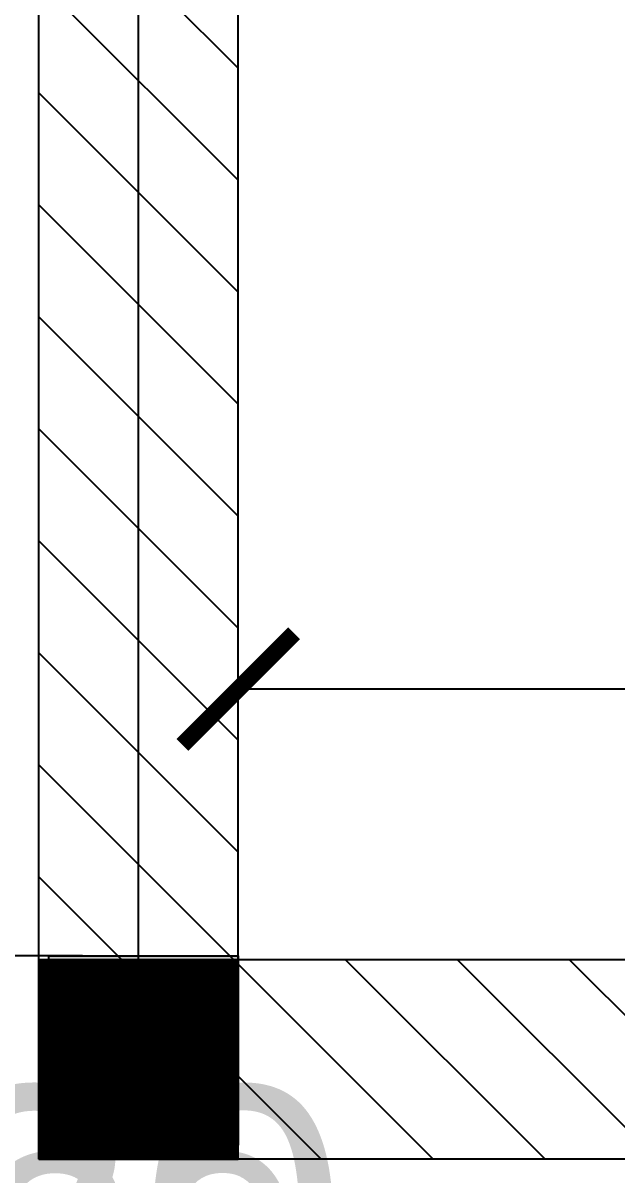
# Model space of a CAD drawing. Header units: millimetres. Extents: x -26398 to 135532, y -376633 to 43268.
# Drawn here: x 41773.4 to 41833, y -147981.7 to -147866.3 of the extents above; entities that cross this region are included whole.
import ezdxf

# ---------------------------------------------------------------- set-up
doc = ezdxf.new("R2010")
doc.units = ezdxf.units.MM
for name, color, linetype in [('0 @ 10', 7, 'Continuous'), ('0 @ 4.5', 7, 'Continuous'), ('0 @ 5', 7, 'Continuous'), ('0 @ 8', 7, 'Continuous'), ('A2-NETCAT 3B', 7, 'Continuous'), ('DIM', 7, 'Continuous'), ('DIM @ 10', 7, 'Continuous'), ('DIM @ 4.5', 7, 'Continuous'), ('DIM @ 5', 7, 'Continuous'), ('DIM @ 8', 7, 'Continuous'), ('TƯỜNG', 52, 'Continuous')]:
    doc.layers.add(name, color=color, linetype=linetype)
doc.styles.get("Standard").update_dxf_attribs({"font": 'arial.ttf'})
doc.dimstyles.new('SCALE dimmatbang', dxfattribs={"dimscale": 70, "dimtxt": 2.7, "dimasz": 1.4, "dimexe": 1.7, "dimexo": 0.7, "dimtad": 1, "dimtoh": 1, "dimdec": 1, "dimtxsty": 'Standard', "dimblk": 'ARCHTICK', "dimcen": 2.5, "dimclrd": 1, "dimclre": 256, "dimadec": 0, "dimazin": 0, "dimtfac": 1, "dimtdec": 1, "dimtmove": 0, "dimatfit": 3, "dimfxl": 1, "dimarcsym": 0})

# ---------------------------------------------------------------- blocks, each defined once
blk = doc.blocks.new('*X3382')
at = {"color": 0}
for p, q in [((30550, 32250), (30750, 32450)), ((30550, 32251.4), (30748.6, 32450)), ((30550, 32252.8), (30747.2, 32450)), ((30550, 32254.2), (30745.8, 32450)), ((30550, 32255.7), (30744.3, 32450)), ((30550, 32257.1), (30742.9, 32450)), ((30550, 32258.5), (30741.5, 32450)), ((30550, 32259.9), (30740.1, 32450)), ((30550, 32261.3), (30738.7, 32450)), ((30550, 32262.7), (30737.3, 32450)), ((30550, 32264.1), (30735.9, 32450)), ((30550, 32265.6), (30734.4, 32450)), ((30550, 32267), (30733, 32450)), ((30550, 32268.4), (30731.6, 32450)), ((30550, 32269.8), (30730.2, 32450)), ((30550, 32271.2), (30728.8, 32450)), ((30550, 32272.6), (30727.4, 32450)), ((30550, 32274), (30726, 32450)), ((30550, 32275.5), (30724.5, 32450)), ((30550, 32276.9), (30723.1, 32450)), ((30550, 32278.3), (30721.7, 32450)), ((30550, 32279.7), (30720.3, 32450)), ((30550, 32281.1), (30718.9, 32450)), ((30550, 32282.5), (30717.5, 32450)), ((30550, 32283.9), (30716.1, 32450)), ((30550, 32285.4), (30714.6, 32450)), ((30550, 32286.8), (30713.2, 32450)), ((30550, 32288.2), (30711.8, 32450)), ((30550, 32289.6), (30710.4, 32450)), ((30550, 32291), (30709, 32450)), ((30550, 32292.4), (30707.6, 32450)), ((30550, 32293.8), (30706.2, 32450)), ((30550, 32295.3), (30704.7, 32450)), ((30550, 32296.7), (30703.3, 32450)), ((30550, 32298.1), (30701.9, 32450)), ((30550, 32299.5), (30700.5, 32450)), ((30550, 32300.9), (30699.1, 32450)), ((30550, 32302.3), (30697.7, 32450)), ((30550, 32303.7), (30696.3, 32450)), ((30550, 32305.2), (30694.8, 32450)), ((30550, 32306.6), (30693.4, 32450)), ((30550, 32308), (30692, 32450)), ((30550, 32309.4), (30690.6, 32450)), ((30550, 32310.8), (30689.2, 32450)), ((30550, 32312.2), (30687.8, 32450)), ((30550, 32313.6), (30686.4, 32450)), ((30550, 32315.1), (30684.9, 32450)), ((30550, 32316.5), (30683.5, 32450)), ((30550, 32317.9), (30682.1, 32450)), ((30550, 32319.3), (30680.7, 32450)), ((30550, 32320.7), (30679.3, 32450)), ((30550, 32322.1), (30677.9, 32450)), ((30550, 32323.5), (30676.5, 32450)), ((30550, 32325), (30675, 32450)), ((30550, 32326.4), (30673.6, 32450)), ((30550, 32327.8), (30672.2, 32450)), ((30550, 32329.2), (30670.8, 32450)), ((30550, 32330.6), (30669.4, 32450)), ((30550, 32332), (30668, 32450)), ((30550, 32333.4), (30666.6, 32450)), ((30550, 32334.9), (30665.1, 32450)), ((30550, 32336.3), (30663.7, 32450)), ((30550, 32337.7), (30662.3, 32450)), ((30550, 32339.1), (30660.9, 32450)), ((30550, 32340.5), (30659.5, 32450)), ((30550, 32341.9), (30658.1, 32450)), ((30550, 32343.3), (30656.7, 32450)), ((30550, 32344.8), (30655.2, 32450)), ((30550, 32346.2), (30653.8, 32450)), ((30550, 32347.6), (30652.4, 32450)), ((30550, 32349), (30651, 32450)), ((30550, 32350.4), (30649.6, 32450)), ((30550, 32351.8), (30648.2, 32450)), ((30550, 32353.2), (30646.8, 32450)), ((30550, 32354.7), (30645.3, 32450)), ((30550, 32356.1), (30643.9, 32450)), ((30550, 32357.5), (30642.5, 32450)), ((30550, 32358.9), (30641.1, 32450)), ((30550, 32360.3), (30639.7, 32450)), ((30550, 32361.7), (30638.3, 32450)), ((30550, 32363.1), (30636.9, 32450)), ((30550, 32364.6), (30635.4, 32450)), ((30550, 32366), (30634, 32450)), ((30550, 32367.4), (30632.6, 32450)), ((30550, 32368.8), (30631.2, 32450)), ((30550, 32370.2), (30629.8, 32450)), ((30550, 32371.6), (30628.4, 32450)), ((30550, 32373), (30627, 32450)), ((30550, 32374.5), (30625.5, 32450)), ((30550, 32375.9), (30624.1, 32450)), ((30550, 32377.3), (30622.7, 32450)), ((30550, 32378.7), (30621.3, 32450)), ((30550, 32380.1), (30619.9, 32450)), ((30550, 32381.5), (30618.5, 32450)), ((30550, 32382.9), (30617.1, 32450)), ((30550, 32384.4), (30615.6, 32450)), ((30550, 32385.8), (30614.2, 32450)), ((30550, 32387.2), (30612.8, 32450)), ((30550, 32388.6), (30611.4, 32450)), ((30550, 32390), (30610, 32450)), ((30550, 32391.4), (30608.6, 32450)), ((30550, 32392.8), (30607.2, 32450)), ((30550, 32394.2), (30605.8, 32450)), ((30550, 32395.7), (30604.3, 32450)), ((30550, 32397.1), (30602.9, 32450)), ((30550, 32398.5), (30601.5, 32450)), ((30550, 32399.9), (30600.1, 32450)), ((30550, 32401.3), (30598.7, 32450)), ((30550, 32402.7), (30597.3, 32450)), ((30550, 32404.1), (30595.9, 32450)), ((30550, 32405.6), (30594.4, 32450)), ((30550, 32407), (30593, 32450)), ((30550, 32408.4), (30591.6, 32450)), ((30550, 32409.8), (30590.2, 32450)), ((30550, 32411.2), (30588.8, 32450)), ((30550, 32412.6), (30587.4, 32450)), ((30550, 32414), (30586, 32450)), ((30550, 32415.5), (30584.5, 32450)), ((30550, 32416.9), (30583.1, 32450)), ((30550, 32418.3), (30581.7, 32450)), ((30550, 32419.7), (30580.3, 32450)), ((30550, 32421.1), (30578.9, 32450)), ((30550, 32422.5), (30577.5, 32450)), ((30550, 32423.9), (30576.1, 32450)), ((30550, 32425.4), (30574.6, 32450)), ((30550, 32426.8), (30573.2, 32450)), ((30550, 32428.2), (30571.8, 32450)), ((30550, 32429.6), (30570.4, 32450)), ((30550, 32431), (30569, 32450)), ((30550, 32432.4), (30567.6, 32450)), ((30550, 32433.8), (30566.2, 32450)), ((30550, 32435.3), (30564.7, 32450)), ((30550, 32436.7), (30563.3, 32450)), ((30550, 32438.1), (30561.9, 32450)), ((30550, 32439.5), (30560.5, 32450)), ((30550, 32440.9), (30559.1, 32450)), ((30550, 32442.3), (30557.7, 32450)), ((30550, 32443.7), (30556.3, 32450)), ((30550, 32445.2), (30554.8, 32450)), ((30550, 32446.6), (30553.4, 32450)), ((30550, 32448), (30552, 32450)), ((30550, 32449.4), (30550.6, 32450)), ((30551.4, 32250), (30750, 32448.6)), ((30552.8, 32250), (30750, 32447.2)), ((30554.2, 32250), (30750, 32445.8)), ((30555.7, 32250), (30750, 32444.3)), ((30557.1, 32250), (30750, 32442.9)), ((30558.5, 32250), (30750, 32441.5)), ((30559.9, 32250), (30750, 32440.1)), ((30561.3, 32250), (30750, 32438.7)), ((30562.7, 32250), (30750, 32437.3)), ((30564.1, 32250), (30750, 32435.9)), ((30565.6, 32250), (30750, 32434.4)), ((30567, 32250), (30750, 32433)), ((30568.4, 32250), (30750, 32431.6)), ((30569.8, 32250), (30750, 32430.2)), ((30571.2, 32250), (30750, 32428.8)), ((30572.6, 32250), (30750, 32427.4)), ((30574, 32250), (30750, 32426)), ((30575.5, 32250), (30750, 32424.5)), ((30576.9, 32250), (30750, 32423.1)), ((30578.3, 32250), (30750, 32421.7)), ((30579.7, 32250), (30750, 32420.3)), ((30581.1, 32250), (30750, 32418.9)), ((30582.5, 32250), (30750, 32417.5)), ((30583.9, 32250), (30750, 32416.1)), ((30585.4, 32250), (30750, 32414.6)), ((30586.8, 32250), (30750, 32413.2)), ((30588.2, 32250), (30750, 32411.8)), ((30589.6, 32250), (30750, 32410.4)), ((30591, 32250), (30750, 32409)), ((30592.4, 32250), (30750, 32407.6)), ((30593.8, 32250), (30750, 32406.2)), ((30595.3, 32250), (30750, 32404.7)), ((30596.7, 32250), (30750, 32403.3)), ((30598.1, 32250), (30750, 32401.9)), ((30599.5, 32250), (30750, 32400.5)), ((30600.9, 32250), (30750, 32399.1)), ((30602.3, 32250), (30750, 32397.7)), ((30603.7, 32250), (30750, 32396.3)), ((30605.2, 32250), (30750, 32394.8)), ((30606.6, 32250), (30750, 32393.4)), ((30608, 32250), (30750, 32392)), ((30609.4, 32250), (30750, 32390.6)), ((30610.8, 32250), (30750, 32389.2)), ((30612.2, 32250), (30750, 32387.8)), ((30613.6, 32250), (30750, 32386.4)), ((30615.1, 32250), (30750, 32384.9)), ((30616.5, 32250), (30750, 32383.5)), ((30617.9, 32250), (30750, 32382.1)), ((30619.3, 32250), (30750, 32380.7)), ((30620.7, 32250), (30750, 32379.3)), ((30622.1, 32250), (30750, 32377.9)), ((30623.5, 32250), (30750, 32376.5)), ((30625, 32250), (30750, 32375)), ((30626.4, 32250), (30750, 32373.6)), ((30627.8, 32250), (30750, 32372.2)), ((30629.2, 32250), (30750, 32370.8)), ((30630.6, 32250), (30750, 32369.4)), ((30632, 32250), (30750, 32368)), ((30633.4, 32250), (30750, 32366.6)), ((30634.9, 32250), (30750, 32365.1)), ((30636.3, 32250), (30750, 32363.7)), ((30637.7, 32250), (30750, 32362.3)), ((30639.1, 32250), (30750, 32360.9)), ((30640.5, 32250), (30750, 32359.5)), ((30641.9, 32250), (30750, 32358.1)), ((30643.3, 32250), (30750, 32356.7)), ((30644.8, 32250), (30750, 32355.2)), ((30646.2, 32250), (30750, 32353.8)), ((30647.6, 32250), (30750, 32352.4)), ((30649, 32250), (30750, 32351)), ((30650.4, 32250), (30750, 32349.6)), ((30651.8, 32250), (30750, 32348.2)), ((30653.2, 32250), (30750, 32346.8)), ((30654.7, 32250), (30750, 32345.3)), ((30656.1, 32250), (30750, 32343.9)), ((30657.5, 32250), (30750, 32342.5)), ((30658.9, 32250), (30750, 32341.1)), ((30660.3, 32250), (30750, 32339.7)), ((30661.7, 32250), (30750, 32338.3)), ((30663.1, 32250), (30750, 32336.9)), ((30664.6, 32250), (30750, 32335.4)), ((30666, 32250), (30750, 32334)), ((30667.4, 32250), (30750, 32332.6)), ((30668.8, 32250), (30750, 32331.2)), ((30670.2, 32250), (30750, 32329.8)), ((30671.6, 32250), (30750, 32328.4)), ((30673, 32250), (30750, 32327)), ((30674.5, 32250), (30750, 32325.5)), ((30675.9, 32250), (30750, 32324.1)), ((30677.3, 32250), (30750, 32322.7)), ((30678.7, 32250), (30750, 32321.3)), ((30680.1, 32250), (30750, 32319.9)), ((30681.5, 32250), (30750, 32318.5)), ((30682.9, 32250), (30750, 32317.1)), ((30684.4, 32250), (30750, 32315.6)), ((30685.8, 32250), (30750, 32314.2)), ((30687.2, 32250), (30750, 32312.8)), ((30688.6, 32250), (30750, 32311.4)), ((30690, 32250), (30750, 32310)), ((30691.4, 32250), (30750, 32308.6)), ((30692.8, 32250), (30750, 32307.2)), ((30694.2, 32250), (30750, 32305.8)), ((30695.7, 32250), (30750, 32304.3)), ((30697.1, 32250), (30750, 32302.9)), ((30698.5, 32250), (30750, 32301.5)), ((30699.9, 32250), (30750, 32300.1)), ((30701.3, 32250), (30750, 32298.7)), ((30702.7, 32250), (30750, 32297.3)), ((30704.1, 32250), (30750, 32295.9)), ((30705.6, 32250), (30750, 32294.4)), ((30707, 32250), (30750, 32293)), ((30708.4, 32250), (30750, 32291.6)), ((30709.8, 32250), (30750, 32290.2)), ((30711.2, 32250), (30750, 32288.8)), ((30712.6, 32250), (30750, 32287.4)), ((30714, 32250), (30750, 32286)), ((30715.5, 32250), (30750, 32284.5)), ((30716.9, 32250), (30750, 32283.1)), ((30718.3, 32250), (30750, 32281.7)), ((30719.7, 32250), (30750, 32280.3)), ((30721.1, 32250), (30750, 32278.9)), ((30722.5, 32250), (30750, 32277.5)), ((30723.9, 32250), (30750, 32276.1)), ((30725.4, 32250), (30750, 32274.6)), ((30726.8, 32250), (30750, 32273.2)), ((30728.2, 32250), (30750, 32271.8)), ((30729.6, 32250), (30750, 32270.4)), ((30731, 32250), (30750, 32269)), ((30732.4, 32250), (30750, 32267.6)), ((30733.8, 32250), (30750, 32266.2)), ((30735.3, 32250), (30750, 32264.7)), ((30736.7, 32250), (30750, 32263.3)), ((30738.1, 32250), (30750, 32261.9)), ((30739.5, 32250), (30750, 32260.5)), ((30740.9, 32250), (30750, 32259.1)), ((30742.3, 32250), (30750, 32257.7)), ((30743.7, 32250), (30750, 32256.3)), ((30745.2, 32250), (30750, 32254.8)), ((30746.6, 32250), (30750, 32253.4)), ((30748, 32250), (30750, 32252)), ((30749.4, 32250), (30750, 32250.6))]:
    blk.add_line(p, q, dxfattribs=at)
blk = doc.blocks.new('*U3381')
at = {"color": 0}
for p, q in [((0, 0), (0, 200)), ((0, 200), (200, 200)), ((200, 200), (200, 0)), ((200, 0), (0, 0))]:
    blk.add_line(p, q, dxfattribs=at)
blk = doc.blocks.new('*U3383')
blk.add_blockref('*X3382', (-30550, -32250))
at = {"color": 0}
blk.add_blockref('*U3381', (0, 0), dxfattribs=at)
blk = doc.blocks.new('_ArchTick')
at = {"color": 0, "linetype": 'ByBlock', "const_width": 0.15}
blk.add_lwpolyline([(-0.5, -0.5), (0.5, 0.5)], dxfattribs=at)
blk = doc.blocks.new('*D5918')
at = {"lineweight": -2, "transparency": 16777216}
for p, q in [((41775, -147983.31), (41775, -148014.24)), ((41795, -147983.31), (41795, -148014.24))]:
    blk.add_line(p, q, dxfattribs=at)
at = {"color": 1, "lineweight": -2, "transparency": 16777216}
blk.add_line((41775, -148006.59), (41795, -148006.59), dxfattribs=at)
at = {"layer": 'DEFPOINTS', "color": 0, "transparency": 16777216}
for p in [(41775, -147980.16), (41795, -147980.16), (41795, -148006.59)]:
    blk.add_point(p, dxfattribs=at)
at = {"color": 1, "lineweight": -2, "transparency": 16777216, "xscale": 6.3, "yscale": 6.3, "zscale": 6.3, "rotation": 180}
blk.add_blockref('_ArchTick', (41775, -148006.59), dxfattribs=at)
at = {"color": 1, "lineweight": -2, "transparency": 16777216, "xscale": 6.3, "yscale": 6.3, "zscale": 6.3}
blk.add_blockref('_ArchTick', (41795, -148006.59), dxfattribs=at)
at = {"color": 0, "transparency": 16777216, "insert": (41785, -147997.58), "char_height": 12.15, "attachment_point": 5}
blk.add_mtext('20', dxfattribs=at)
blk = doc.blocks.new('*D5919')
at = {"lineweight": -2, "transparency": 16777216}
for p, q in [((41775, -147987.16), (41775, -148023.59)), ((41795, -147987.16), (41795, -148023.59))]:
    blk.add_line(p, q, dxfattribs=at)
at = {"color": 1, "lineweight": -2, "transparency": 16777216}
blk.add_line((41775, -148006.59), (41795, -148006.59), dxfattribs=at)
at = {"layer": 'DEFPOINTS', "color": 0, "transparency": 16777216}
for p in [(41775, -147980.16), (41795, -147980.16), (41795, -148006.59)]:
    blk.add_point(p, dxfattribs=at)
at = {"color": 1, "lineweight": -2, "transparency": 16777216, "xscale": 14, "yscale": 14, "zscale": 14, "rotation": 180}
blk.add_blockref('_ArchTick', (41775, -148006.59), dxfattribs=at)
at = {"color": 1, "lineweight": -2, "transparency": 16777216, "xscale": 14, "yscale": 14, "zscale": 14}
blk.add_blockref('_ArchTick', (41795, -148006.59), dxfattribs=at)
at = {"color": 0, "transparency": 16777216, "insert": (41785, -147986.56), "char_height": 27, "attachment_point": 5}
blk.add_mtext('20', dxfattribs=at)
blk = doc.blocks.new('*D5920')
at = {"lineweight": -2, "transparency": 16777216}
for p, q in [((41775, -147985.76), (41775, -148020.19)), ((41795, -147985.76), (41795, -148020.19))]:
    blk.add_line(p, q, dxfattribs=at)
at = {"color": 1, "lineweight": -2, "transparency": 16777216}
blk.add_line((41775, -148006.59), (41795, -148006.59), dxfattribs=at)
at = {"layer": 'DEFPOINTS', "color": 0, "transparency": 16777216}
for p in [(41775, -147980.16), (41795, -147980.16), (41795, -148006.59)]:
    blk.add_point(p, dxfattribs=at)
at = {"color": 1, "lineweight": -2, "transparency": 16777216, "xscale": 11.2, "yscale": 11.2, "zscale": 11.2, "rotation": 180}
blk.add_blockref('_ArchTick', (41775, -148006.59), dxfattribs=at)
at = {"color": 1, "lineweight": -2, "transparency": 16777216, "xscale": 11.2, "yscale": 11.2, "zscale": 11.2}
blk.add_blockref('_ArchTick', (41795, -148006.59), dxfattribs=at)
at = {"color": 0, "transparency": 16777216, "insert": (41785, -147990.57), "char_height": 21.6, "attachment_point": 5}
blk.add_mtext('20', dxfattribs=at)
blk = doc.blocks.new('*D5921')
at = {"lineweight": -2, "transparency": 16777216}
for p, q in [((41775, -147983.66), (41775, -148015.09)), ((41795, -147983.66), (41795, -148015.09))]:
    blk.add_line(p, q, dxfattribs=at)
at = {"color": 1, "lineweight": -2, "transparency": 16777216}
blk.add_line((41775, -148006.59), (41795, -148006.59), dxfattribs=at)
at = {"layer": 'DEFPOINTS', "color": 0, "transparency": 16777216}
for p in [(41775, -147980.16), (41795, -147980.16), (41795, -148006.59)]:
    blk.add_point(p, dxfattribs=at)
at = {"color": 1, "lineweight": -2, "transparency": 16777216, "xscale": 7, "yscale": 7, "zscale": 7, "rotation": 180}
blk.add_blockref('_ArchTick', (41775, -148006.59), dxfattribs=at)
at = {"color": 1, "lineweight": -2, "transparency": 16777216, "xscale": 7, "yscale": 7, "zscale": 7}
blk.add_blockref('_ArchTick', (41795, -148006.59), dxfattribs=at)
at = {"color": 0, "transparency": 16777216, "insert": (41785, -147996.58), "char_height": 13.5, "attachment_point": 5}
blk.add_mtext('20', dxfattribs=at)
blk = doc.blocks.new('*D5923')
at = {"layer": 'DEFPOINTS', "color": 0, "transparency": 16777216}
for p in [(41795, -147980.16), (42075, -147980.16), (42075, -148035.42)]:
    blk.add_point(p, dxfattribs=at)
at = {"layer": 'DIM', "lineweight": -2, "transparency": 16777216}
for p, q in [((41795, -147983.31), (41795, -148043.07)), ((42075, -147983.31), (42075, -148043.07))]:
    blk.add_line(p, q, dxfattribs=at)
at = {"layer": 'DIM', "color": 1, "lineweight": -2, "transparency": 16777216}
blk.add_line((41795, -148035.42), (42075, -148035.42), dxfattribs=at)
at = {"layer": 'DIM', "color": 1, "lineweight": -2, "transparency": 16777216, "xscale": 6.3, "yscale": 6.3, "zscale": 6.3, "rotation": 180}
blk.add_blockref('_ArchTick', (41795, -148035.42), dxfattribs=at)
at = {"layer": 'DIM', "color": 1, "lineweight": -2, "transparency": 16777216, "xscale": 6.3, "yscale": 6.3, "zscale": 6.3}
blk.add_blockref('_ArchTick', (42075, -148035.42), dxfattribs=at)
at = {"layer": 'DIM', "color": 0, "transparency": 16777216, "insert": (41935, -148026.4), "char_height": 12.15, "attachment_point": 5}
blk.add_mtext('280', dxfattribs=at)
blk = doc.blocks.new('*D5924')
at = {"layer": 'DEFPOINTS', "color": 0, "transparency": 16777216}
for p in [(41795, -147980.16), (42075, -147980.16), (42075, -148035.42)]:
    blk.add_point(p, dxfattribs=at)
at = {"layer": 'DIM', "lineweight": -2, "transparency": 16777216}
for p, q in [((41795, -147987.16), (41795, -148052.42)), ((42075, -147987.16), (42075, -148052.42))]:
    blk.add_line(p, q, dxfattribs=at)
at = {"layer": 'DIM', "color": 1, "lineweight": -2, "transparency": 16777216}
blk.add_line((41795, -148035.42), (42075, -148035.42), dxfattribs=at)
at = {"layer": 'DIM', "color": 1, "lineweight": -2, "transparency": 16777216, "xscale": 14, "yscale": 14, "zscale": 14, "rotation": 180}
blk.add_blockref('_ArchTick', (41795, -148035.42), dxfattribs=at)
at = {"layer": 'DIM', "color": 1, "lineweight": -2, "transparency": 16777216, "xscale": 14, "yscale": 14, "zscale": 14}
blk.add_blockref('_ArchTick', (42075, -148035.42), dxfattribs=at)
at = {"layer": 'DIM', "color": 0, "transparency": 16777216, "insert": (41935, -148015.38), "char_height": 27, "attachment_point": 5}
blk.add_mtext('280', dxfattribs=at)
blk = doc.blocks.new('*D5925')
at = {"layer": 'DEFPOINTS', "color": 0, "transparency": 16777216}
for p in [(41795, -147980.16), (42075, -147980.16), (42075, -148035.42)]:
    blk.add_point(p, dxfattribs=at)
at = {"layer": 'DIM', "lineweight": -2, "transparency": 16777216}
for p, q in [((41795, -147985.76), (41795, -148049.02)), ((42075, -147985.76), (42075, -148049.02))]:
    blk.add_line(p, q, dxfattribs=at)
at = {"layer": 'DIM', "color": 1, "lineweight": -2, "transparency": 16777216}
blk.add_line((41795, -148035.42), (42075, -148035.42), dxfattribs=at)
at = {"layer": 'DIM', "color": 1, "lineweight": -2, "transparency": 16777216, "xscale": 11.2, "yscale": 11.2, "zscale": 11.2, "rotation": 180}
blk.add_blockref('_ArchTick', (41795, -148035.42), dxfattribs=at)
at = {"layer": 'DIM', "color": 1, "lineweight": -2, "transparency": 16777216, "xscale": 11.2, "yscale": 11.2, "zscale": 11.2}
blk.add_blockref('_ArchTick', (42075, -148035.42), dxfattribs=at)
at = {"layer": 'DIM', "color": 0, "transparency": 16777216, "insert": (41935, -148019.39), "char_height": 21.6, "attachment_point": 5}
blk.add_mtext('280', dxfattribs=at)
blk = doc.blocks.new('*D5926')
at = {"layer": 'DEFPOINTS', "color": 0, "transparency": 16777216}
for p in [(41795, -147980.16), (42075, -147980.16), (42075, -148035.42)]:
    blk.add_point(p, dxfattribs=at)
at = {"layer": 'DIM', "lineweight": -2, "transparency": 16777216}
for p, q in [((41795, -147983.66), (41795, -148043.92)), ((42075, -147983.66), (42075, -148043.92))]:
    blk.add_line(p, q, dxfattribs=at)
at = {"layer": 'DIM', "color": 1, "lineweight": -2, "transparency": 16777216}
blk.add_line((41795, -148035.42), (42075, -148035.42), dxfattribs=at)
at = {"layer": 'DIM', "color": 1, "lineweight": -2, "transparency": 16777216, "xscale": 7, "yscale": 7, "zscale": 7, "rotation": 180}
blk.add_blockref('_ArchTick', (41795, -148035.42), dxfattribs=at)
at = {"layer": 'DIM', "color": 1, "lineweight": -2, "transparency": 16777216, "xscale": 7, "yscale": 7, "zscale": 7}
blk.add_blockref('_ArchTick', (42075, -148035.42), dxfattribs=at)
at = {"layer": 'DIM', "color": 0, "transparency": 16777216, "insert": (41935, -148025.4), "char_height": 13.5, "attachment_point": 5}
blk.add_mtext('280', dxfattribs=at)
blk = doc.blocks.new('*D6008')
at = {"layer": 'DEFPOINTS', "color": 0, "transparency": 16777216}
for p in [(41775, -147979.96), (42075, -147980.16), (41775, -148121.04)]:
    blk.add_point(p, dxfattribs=at)
at = {"layer": 'DIM', "lineweight": -2, "transparency": 16777216}
for p, q in [((41775, -147983.11), (41775, -148128.69)), ((42075, -147983.31), (42075, -148128.69))]:
    blk.add_line(p, q, dxfattribs=at)
at = {"layer": 'DIM', "color": 1, "lineweight": -2, "transparency": 16777216}
blk.add_line((42075, -148121.04), (41775, -148121.04), dxfattribs=at)
at = {"layer": 'DIM', "color": 1, "lineweight": -2, "transparency": 16777216, "xscale": 6.3, "yscale": 6.3, "zscale": 6.3, "rotation": 180}
blk.add_blockref('_ArchTick', (41775, -148121.04), dxfattribs=at)
at = {"layer": 'DIM', "color": 1, "lineweight": -2, "transparency": 16777216, "xscale": 6.3, "yscale": 6.3, "zscale": 6.3}
blk.add_blockref('_ArchTick', (42075, -148121.04), dxfattribs=at)
at = {"layer": 'DIM', "color": 0, "transparency": 16777216, "insert": (41925, -148112.02), "char_height": 12.15, "attachment_point": 5}
blk.add_mtext('300', dxfattribs=at)
blk = doc.blocks.new('*D6009')
at = {"layer": 'DEFPOINTS', "color": 0, "transparency": 16777216}
for p in [(41775, -147979.96), (42075, -147980.16), (41775, -148121.04)]:
    blk.add_point(p, dxfattribs=at)
at = {"layer": 'DIM', "lineweight": -2, "transparency": 16777216}
for p, q in [((41775, -147986.96), (41775, -148138.04)), ((42075, -147987.16), (42075, -148138.04))]:
    blk.add_line(p, q, dxfattribs=at)
at = {"layer": 'DIM', "color": 1, "lineweight": -2, "transparency": 16777216}
blk.add_line((42075, -148121.04), (41775, -148121.04), dxfattribs=at)
at = {"layer": 'DIM', "color": 1, "lineweight": -2, "transparency": 16777216, "xscale": 14, "yscale": 14, "zscale": 14, "rotation": 180}
blk.add_blockref('_ArchTick', (41775, -148121.04), dxfattribs=at)
at = {"layer": 'DIM', "color": 1, "lineweight": -2, "transparency": 16777216, "xscale": 14, "yscale": 14, "zscale": 14}
blk.add_blockref('_ArchTick', (42075, -148121.04), dxfattribs=at)
at = {"layer": 'DIM', "color": 0, "transparency": 16777216, "insert": (41925, -148101), "char_height": 27, "attachment_point": 5}
blk.add_mtext('300', dxfattribs=at)
blk = doc.blocks.new('*D6010')
at = {"layer": 'DEFPOINTS', "color": 0, "transparency": 16777216}
for p in [(41775, -147979.96), (42075, -147980.16), (41775, -148121.04)]:
    blk.add_point(p, dxfattribs=at)
at = {"layer": 'DIM', "lineweight": -2, "transparency": 16777216}
for p, q in [((41775, -147985.56), (41775, -148134.64)), ((42075, -147985.76), (42075, -148134.64))]:
    blk.add_line(p, q, dxfattribs=at)
at = {"layer": 'DIM', "color": 1, "lineweight": -2, "transparency": 16777216}
blk.add_line((42075, -148121.04), (41775, -148121.04), dxfattribs=at)
at = {"layer": 'DIM', "color": 1, "lineweight": -2, "transparency": 16777216, "xscale": 11.2, "yscale": 11.2, "zscale": 11.2, "rotation": 180}
blk.add_blockref('_ArchTick', (41775, -148121.04), dxfattribs=at)
at = {"layer": 'DIM', "color": 1, "lineweight": -2, "transparency": 16777216, "xscale": 11.2, "yscale": 11.2, "zscale": 11.2}
blk.add_blockref('_ArchTick', (42075, -148121.04), dxfattribs=at)
at = {"layer": 'DIM', "color": 0, "transparency": 16777216, "insert": (41925, -148105.01), "char_height": 21.6, "attachment_point": 5}
blk.add_mtext('300', dxfattribs=at)
blk = doc.blocks.new('*D6011')
at = {"layer": 'DEFPOINTS', "color": 0, "transparency": 16777216}
for p in [(41775, -147979.96), (42075, -147980.16), (41775, -148121.04)]:
    blk.add_point(p, dxfattribs=at)
at = {"layer": 'DIM', "lineweight": -2, "transparency": 16777216}
for p, q in [((41775, -147983.46), (41775, -148129.54)), ((42075, -147983.66), (42075, -148129.54))]:
    blk.add_line(p, q, dxfattribs=at)
at = {"layer": 'DIM', "color": 1, "lineweight": -2, "transparency": 16777216}
blk.add_line((42075, -148121.04), (41775, -148121.04), dxfattribs=at)
at = {"layer": 'DIM', "color": 1, "lineweight": -2, "transparency": 16777216, "xscale": 7, "yscale": 7, "zscale": 7, "rotation": 180}
blk.add_blockref('_ArchTick', (41775, -148121.04), dxfattribs=at)
at = {"layer": 'DIM', "color": 1, "lineweight": -2, "transparency": 16777216, "xscale": 7, "yscale": 7, "zscale": 7}
blk.add_blockref('_ArchTick', (42075, -148121.04), dxfattribs=at)
at = {"layer": 'DIM', "color": 0, "transparency": 16777216, "insert": (41925, -148111.02), "char_height": 13.5, "attachment_point": 5}
blk.add_mtext('300', dxfattribs=at)
blk = doc.blocks.new('*D6108')
at = {"layer": 'DEFPOINTS', "color": 0, "transparency": 16777216}
for p in [(41775, -146980.16), (41693.53, -147980.16), (41775, -147980.16)]:
    blk.add_point(p, dxfattribs=at)
at = {"layer": 'DIM', "lineweight": -2, "transparency": 16777216}
for p, q in [((41771.85, -146980.16), (41685.88, -146980.16)), ((41771.85, -147980.16), (41685.88, -147980.16))]:
    blk.add_line(p, q, dxfattribs=at)
at = {"layer": 'DIM', "color": 1, "lineweight": -2, "transparency": 16777216}
blk.add_line((41693.53, -146980.16), (41693.53, -147980.16), dxfattribs=at)
at = {"layer": 'DIM', "color": 1, "lineweight": -2, "transparency": 16777216, "xscale": 6.3, "yscale": 6.3, "zscale": 6.3}
for p, rotation in [((41693.53, -146980.16), 90), ((41693.53, -147980.16), 270)]:
    blk.add_blockref('_ArchTick', p, dxfattribs=dict(at, rotation=rotation))
at = {"layer": 'DIM', "color": 0, "transparency": 16777216, "insert": (41684.51, -147480.16), "char_height": 12.15, "attachment_point": 5, "rotation": 90}
blk.add_mtext('1000', dxfattribs=at)
blk = doc.blocks.new('*D6109')
at = {"layer": 'DEFPOINTS', "color": 0, "transparency": 16777216}
for p in [(41775, -146980.16), (41693.53, -147980.16), (41775, -147980.16)]:
    blk.add_point(p, dxfattribs=at)
at = {"layer": 'DIM', "lineweight": -2, "transparency": 16777216}
for p, q in [((41768, -146980.16), (41676.53, -146980.16)), ((41768, -147980.16), (41676.53, -147980.16))]:
    blk.add_line(p, q, dxfattribs=at)
at = {"layer": 'DIM', "color": 1, "lineweight": -2, "transparency": 16777216}
blk.add_line((41693.53, -146980.16), (41693.53, -147980.16), dxfattribs=at)
at = {"layer": 'DIM', "color": 1, "lineweight": -2, "transparency": 16777216, "xscale": 14, "yscale": 14, "zscale": 14}
for p, rotation in [((41693.53, -146980.16), 90), ((41693.53, -147980.16), 270)]:
    blk.add_blockref('_ArchTick', p, dxfattribs=dict(at, rotation=rotation))
at = {"layer": 'DIM', "color": 0, "transparency": 16777216, "insert": (41673.49, -147480.16), "char_height": 27, "attachment_point": 5, "rotation": 90}
blk.add_mtext('1000', dxfattribs=at)
blk = doc.blocks.new('*D6110')
at = {"layer": 'DEFPOINTS', "color": 0, "transparency": 16777216}
for p in [(41775, -146980.16), (41693.53, -147980.16), (41775, -147980.16)]:
    blk.add_point(p, dxfattribs=at)
at = {"layer": 'DIM', "lineweight": -2, "transparency": 16777216}
for p, q in [((41769.4, -146980.16), (41679.93, -146980.16)), ((41769.4, -147980.16), (41679.93, -147980.16))]:
    blk.add_line(p, q, dxfattribs=at)
at = {"layer": 'DIM', "color": 1, "lineweight": -2, "transparency": 16777216}
blk.add_line((41693.53, -146980.16), (41693.53, -147980.16), dxfattribs=at)
at = {"layer": 'DIM', "color": 1, "lineweight": -2, "transparency": 16777216, "xscale": 11.2, "yscale": 11.2, "zscale": 11.2}
for p, rotation in [((41693.53, -146980.16), 90), ((41693.53, -147980.16), 270)]:
    blk.add_blockref('_ArchTick', p, dxfattribs=dict(at, rotation=rotation))
at = {"layer": 'DIM', "color": 0, "transparency": 16777216, "insert": (41677.5, -147480.16), "char_height": 21.6, "attachment_point": 5, "rotation": 90}
blk.add_mtext('1000', dxfattribs=at)
blk = doc.blocks.new('*D6111')
at = {"layer": 'DEFPOINTS', "color": 0, "transparency": 16777216}
for p in [(41775, -146980.16), (41693.53, -147980.16), (41775, -147980.16)]:
    blk.add_point(p, dxfattribs=at)
at = {"layer": 'DIM', "lineweight": -2, "transparency": 16777216}
for p, q in [((41771.5, -146980.16), (41685.03, -146980.16)), ((41771.5, -147980.16), (41685.03, -147980.16))]:
    blk.add_line(p, q, dxfattribs=at)
at = {"layer": 'DIM', "color": 1, "lineweight": -2, "transparency": 16777216}
blk.add_line((41693.53, -146980.16), (41693.53, -147980.16), dxfattribs=at)
at = {"layer": 'DIM', "color": 1, "lineweight": -2, "transparency": 16777216, "xscale": 7, "yscale": 7, "zscale": 7}
for p, rotation in [((41693.53, -146980.16), 90), ((41693.53, -147980.16), 270)]:
    blk.add_blockref('_ArchTick', p, dxfattribs=dict(at, rotation=rotation))
at = {"layer": 'DIM', "color": 0, "transparency": 16777216, "insert": (41683.51, -147480.16), "char_height": 13.5, "attachment_point": 5, "rotation": 90}
blk.add_mtext('1000', dxfattribs=at)
blk = doc.blocks.new('*D6363')
at = {"layer": 'DEFPOINTS', "color": 0, "transparency": 16777216}
for p in [(41775, -147980.16), (44675, -147980.16), (41775, -148203.36)]:
    blk.add_point(p, dxfattribs=at)
at = {"layer": 'DIM', "lineweight": -2, "transparency": 16777216}
for p, q in [((41775, -147983.31), (41775, -148211.01)), ((44675, -147983.31), (44675, -148211.01))]:
    blk.add_line(p, q, dxfattribs=at)
at = {"layer": 'DIM', "color": 1, "lineweight": -2, "transparency": 16777216}
blk.add_line((44675, -148203.36), (41775, -148203.36), dxfattribs=at)
at = {"layer": 'DIM', "color": 1, "lineweight": -2, "transparency": 16777216, "xscale": 6.3, "yscale": 6.3, "zscale": 6.3, "rotation": 180}
blk.add_blockref('_ArchTick', (41775, -148203.36), dxfattribs=at)
at = {"layer": 'DIM', "color": 1, "lineweight": -2, "transparency": 16777216, "xscale": 6.3, "yscale": 6.3, "zscale": 6.3}
blk.add_blockref('_ArchTick', (44675, -148203.36), dxfattribs=at)
at = {"layer": 'DIM', "color": 0, "transparency": 16777216, "insert": (43225, -148194.35), "char_height": 12.15, "attachment_point": 5}
blk.add_mtext('2900', dxfattribs=at)
blk = doc.blocks.new('*D6364')
at = {"layer": 'DEFPOINTS', "color": 0, "transparency": 16777216}
for p in [(41775, -147980.16), (44675, -147980.16), (41775, -148203.36)]:
    blk.add_point(p, dxfattribs=at)
at = {"layer": 'DIM', "lineweight": -2, "transparency": 16777216}
for p, q in [((41775, -147987.16), (41775, -148220.36)), ((44675, -147987.16), (44675, -148220.36))]:
    blk.add_line(p, q, dxfattribs=at)
at = {"layer": 'DIM', "color": 1, "lineweight": -2, "transparency": 16777216}
blk.add_line((44675, -148203.36), (41775, -148203.36), dxfattribs=at)
at = {"layer": 'DIM', "color": 1, "lineweight": -2, "transparency": 16777216, "xscale": 14, "yscale": 14, "zscale": 14, "rotation": 180}
blk.add_blockref('_ArchTick', (41775, -148203.36), dxfattribs=at)
at = {"layer": 'DIM', "color": 1, "lineweight": -2, "transparency": 16777216, "xscale": 14, "yscale": 14, "zscale": 14}
blk.add_blockref('_ArchTick', (44675, -148203.36), dxfattribs=at)
at = {"layer": 'DIM', "color": 0, "transparency": 16777216, "insert": (43225, -148183.33), "char_height": 27, "attachment_point": 5}
blk.add_mtext('2900', dxfattribs=at)
blk = doc.blocks.new('*D6365')
at = {"layer": 'DEFPOINTS', "color": 0, "transparency": 16777216}
for p in [(41775, -147980.16), (44675, -147980.16), (41775, -148203.36)]:
    blk.add_point(p, dxfattribs=at)
at = {"layer": 'DIM', "lineweight": -2, "transparency": 16777216}
for p, q in [((41775, -147985.76), (41775, -148216.96)), ((44675, -147985.76), (44675, -148216.96))]:
    blk.add_line(p, q, dxfattribs=at)
at = {"layer": 'DIM', "color": 1, "lineweight": -2, "transparency": 16777216}
blk.add_line((44675, -148203.36), (41775, -148203.36), dxfattribs=at)
at = {"layer": 'DIM', "color": 1, "lineweight": -2, "transparency": 16777216, "xscale": 11.2, "yscale": 11.2, "zscale": 11.2, "rotation": 180}
blk.add_blockref('_ArchTick', (41775, -148203.36), dxfattribs=at)
at = {"layer": 'DIM', "color": 1, "lineweight": -2, "transparency": 16777216, "xscale": 11.2, "yscale": 11.2, "zscale": 11.2}
blk.add_blockref('_ArchTick', (44675, -148203.36), dxfattribs=at)
at = {"layer": 'DIM', "color": 0, "transparency": 16777216, "insert": (43225, -148187.33), "char_height": 21.6, "attachment_point": 5}
blk.add_mtext('2900', dxfattribs=at)
blk = doc.blocks.new('*D6366')
at = {"layer": 'DEFPOINTS', "color": 0, "transparency": 16777216}
for p in [(41775, -147980.16), (44675, -147980.16), (41775, -148203.36)]:
    blk.add_point(p, dxfattribs=at)
at = {"layer": 'DIM', "lineweight": -2, "transparency": 16777216}
for p, q in [((41775, -147983.66), (41775, -148211.86)), ((44675, -147983.66), (44675, -148211.86))]:
    blk.add_line(p, q, dxfattribs=at)
at = {"layer": 'DIM', "color": 1, "lineweight": -2, "transparency": 16777216}
blk.add_line((44675, -148203.36), (41775, -148203.36), dxfattribs=at)
at = {"layer": 'DIM', "color": 1, "lineweight": -2, "transparency": 16777216, "xscale": 7, "yscale": 7, "zscale": 7, "rotation": 180}
blk.add_blockref('_ArchTick', (41775, -148203.36), dxfattribs=at)
at = {"layer": 'DIM', "color": 1, "lineweight": -2, "transparency": 16777216, "xscale": 7, "yscale": 7, "zscale": 7}
blk.add_blockref('_ArchTick', (44675, -148203.36), dxfattribs=at)
at = {"layer": 'DIM', "color": 0, "transparency": 16777216, "insert": (43225, -148193.34), "char_height": 13.5, "attachment_point": 5}
blk.add_mtext('2900', dxfattribs=at)
blk = doc.blocks.new('*D6935')
at = {"layer": 'DEFPOINTS', "color": 0, "transparency": 16777216}
for p in [(41785, -147648.76), (41749.83, -147959.76), (41785, -147959.76)]:
    blk.add_point(p, dxfattribs=at)
at = {"layer": 'DIM', "lineweight": -2, "transparency": 16777216}
for p, q in [((41779.4, -147648.76), (41736.23, -147648.76)), ((41779.4, -147959.76), (41736.23, -147959.76))]:
    blk.add_line(p, q, dxfattribs=at)
at = {"layer": 'DIM', "color": 1, "lineweight": -2, "transparency": 16777216}
blk.add_line((41749.83, -147648.76), (41749.83, -147959.76), dxfattribs=at)
at = {"layer": 'DIM', "color": 1, "lineweight": -2, "transparency": 16777216, "xscale": 11.2, "yscale": 11.2, "zscale": 11.2}
for p, rotation in [((41749.83, -147648.76), 90), ((41749.83, -147959.76), 270)]:
    blk.add_blockref('_ArchTick', p, dxfattribs=dict(at, rotation=rotation))
at = {"layer": 'DIM', "color": 0, "transparency": 16777216, "insert": (41741.15, -147821.07), "char_height": 7.2, "attachment_point": 5, "rotation": 90}
blk.add_mtext('311', dxfattribs=at)
blk = doc.blocks.new('*D6936')
at = {"lineweight": -2, "transparency": 16777216}
for p, q in [((41795, -147954.16), (41795, -147919.43)), ((41897.5, -147953.16), (41897.5, -147919.43))]:
    blk.add_line(p, q, dxfattribs=at)
at = {"color": 1, "lineweight": -2, "transparency": 16777216}
blk.add_line((41795, -147933.03), (41897.5, -147933.03), dxfattribs=at)
at = {"layer": 'DEFPOINTS', "color": 0, "transparency": 16777216}
for p in [(41897.5, -147933.03), (41795, -147959.76), (41897.5, -147958.76)]:
    blk.add_point(p, dxfattribs=at)
at = {"color": 1, "lineweight": -2, "transparency": 16777216, "xscale": 11.2, "yscale": 11.2, "zscale": 11.2, "rotation": 180}
blk.add_blockref('_ArchTick', (41795, -147933.03), dxfattribs=at)
at = {"color": 1, "lineweight": -2, "transparency": 16777216, "xscale": 11.2, "yscale": 11.2, "zscale": 11.2}
blk.add_blockref('_ArchTick', (41897.5, -147933.03), dxfattribs=at)
at = {"color": 0, "transparency": 16777216, "insert": (41846.25, -147923.7), "char_height": 7.2, "attachment_point": 5}
blk.add_mtext('102,5', dxfattribs=at)
blk = doc.blocks.new('*U8885')
at = {"layer": '0 @ 10'}
dim = blk.add_linear_dim(base=(41795, -148006.59), p1=(41775, -147980.16), p2=(41795, -147980.16), angle=180, dimstyle='SCALE dimmatbang', override={"dimscale": 10, "dimtix": 0, "dimtofl": 1, "dimtmove": 0, "dimatfit": 3}, dxfattribs=at)
dim.commit()
dim.dimension.update_dxf_attribs({"geometry": '*D5919', "text_midpoint": (41785, -148006.59), "dimtype": 128})
at = {"layer": '0 @ 4.5'}
dim = blk.add_linear_dim(base=(41795, -148006.59), p1=(41775, -147980.16), p2=(41795, -147980.16), angle=180, dimstyle='SCALE dimmatbang', override={"dimscale": 4.5, "dimtix": 0, "dimtofl": 1, "dimtmove": 0, "dimatfit": 3}, dxfattribs=at)
dim.commit()
dim.dimension.update_dxf_attribs({"geometry": '*D5918', "text_midpoint": (41785, -148006.59), "dimtype": 128})
at = {"layer": '0 @ 5'}
dim = blk.add_linear_dim(base=(41795, -148006.59), p1=(41775, -147980.16), p2=(41795, -147980.16), angle=180, dimstyle='SCALE dimmatbang', override={"dimscale": 5, "dimtix": 0, "dimtofl": 1, "dimtmove": 0, "dimatfit": 3}, dxfattribs=at)
dim.commit()
dim.dimension.update_dxf_attribs({"geometry": '*D5921', "text_midpoint": (41785, -148006.59), "dimtype": 128})
at = {"layer": '0 @ 8'}
dim = blk.add_linear_dim(base=(41795, -148006.59), p1=(41775, -147980.16), p2=(41795, -147980.16), angle=180, dimstyle='SCALE dimmatbang', override={"dimscale": 8, "dimtix": 0, "dimtofl": 1, "dimtmove": 0, "dimatfit": 3}, dxfattribs=at)
dim.commit()
dim.dimension.update_dxf_attribs({"geometry": '*D5920', "text_midpoint": (41785, -148006.59), "dimtype": 128})
blk = doc.blocks.new('*U8886')
at = {"layer": 'DIM @ 10'}
dim = blk.add_linear_dim(base=(42075, -148035.42), p1=(41795, -147980.16), p2=(42075, -147980.16), angle=180, dimstyle='SCALE dimmatbang', override={"dimscale": 10, "dimtix": 0, "dimtofl": 1, "dimtmove": 0, "dimatfit": 3}, dxfattribs=at)
dim.commit()
dim.dimension.update_dxf_attribs({"geometry": '*D5924', "text_midpoint": (41935, -148015.38)})
at = {"layer": 'DIM @ 4.5'}
dim = blk.add_linear_dim(base=(42075, -148035.42), p1=(41795, -147980.16), p2=(42075, -147980.16), angle=180, dimstyle='SCALE dimmatbang', override={"dimscale": 4.5, "dimtix": 0, "dimtofl": 1, "dimtmove": 0, "dimatfit": 3}, dxfattribs=at)
dim.commit()
dim.dimension.update_dxf_attribs({"geometry": '*D5923', "text_midpoint": (41935, -148026.4)})
at = {"layer": 'DIM @ 5'}
dim = blk.add_linear_dim(base=(42075, -148035.42), p1=(41795, -147980.16), p2=(42075, -147980.16), angle=180, dimstyle='SCALE dimmatbang', override={"dimscale": 5, "dimtix": 0, "dimtofl": 1, "dimtmove": 0, "dimatfit": 3}, dxfattribs=at)
dim.commit()
dim.dimension.update_dxf_attribs({"geometry": '*D5926', "text_midpoint": (41935, -148025.4)})
at = {"layer": 'DIM @ 8'}
dim = blk.add_linear_dim(base=(42075, -148035.42), p1=(41795, -147980.16), p2=(42075, -147980.16), angle=180, dimstyle='SCALE dimmatbang', override={"dimscale": 8, "dimtix": 0, "dimtofl": 1, "dimtmove": 0, "dimatfit": 3}, dxfattribs=at)
dim.commit()
dim.dimension.update_dxf_attribs({"geometry": '*D5925', "text_midpoint": (41935, -148019.39)})
blk = doc.blocks.new('*U8903')
at = {"layer": 'DIM @ 10'}
dim = blk.add_linear_dim(base=(41775, -148121.04), p1=(42075, -147980.16), p2=(41775, -147979.96), angle=180, dimstyle='SCALE dimmatbang', override={"dimscale": 10, "dimtix": 0, "dimtofl": 1, "dimtmove": 0, "dimatfit": 3}, dxfattribs=at)
dim.commit()
dim.dimension.update_dxf_attribs({"geometry": '*D6009', "text_midpoint": (41925, -148101)})
at = {"layer": 'DIM @ 4.5'}
dim = blk.add_linear_dim(base=(41775, -148121.04), p1=(42075, -147980.16), p2=(41775, -147979.96), angle=180, dimstyle='SCALE dimmatbang', override={"dimscale": 4.5, "dimtix": 0, "dimtofl": 1, "dimtmove": 0, "dimatfit": 3}, dxfattribs=at)
dim.commit()
dim.dimension.update_dxf_attribs({"geometry": '*D6008', "text_midpoint": (41925, -148112.02)})
at = {"layer": 'DIM @ 5'}
dim = blk.add_linear_dim(base=(41775, -148121.04), p1=(42075, -147980.16), p2=(41775, -147979.96), angle=180, dimstyle='SCALE dimmatbang', override={"dimscale": 5, "dimtix": 0, "dimtofl": 1, "dimtmove": 0, "dimatfit": 3}, dxfattribs=at)
dim.commit()
dim.dimension.update_dxf_attribs({"geometry": '*D6011', "text_midpoint": (41925, -148111.02)})
at = {"layer": 'DIM @ 8'}
dim = blk.add_linear_dim(base=(41775, -148121.04), p1=(42075, -147980.16), p2=(41775, -147979.96), angle=180, dimstyle='SCALE dimmatbang', override={"dimscale": 8, "dimtix": 0, "dimtofl": 1, "dimtmove": 0, "dimatfit": 3}, dxfattribs=at)
dim.commit()
dim.dimension.update_dxf_attribs({"geometry": '*D6010', "text_midpoint": (41925, -148105.01)})
blk = doc.blocks.new('*U8923')
at = {"layer": 'DIM @ 10'}
dim = blk.add_linear_dim(base=(41693.53, -147980.16), p1=(41775, -146980.16), p2=(41775, -147980.16), angle=90, dimstyle='SCALE dimmatbang', override={"dimscale": 10, "dimtix": 0, "dimtofl": 1, "dimtmove": 0, "dimatfit": 3}, dxfattribs=at)
dim.commit()
dim.dimension.update_dxf_attribs({"geometry": '*D6109', "text_midpoint": (41673.49, -147480.16)})
at = {"layer": 'DIM @ 4.5'}
dim = blk.add_linear_dim(base=(41693.53, -147980.16), p1=(41775, -146980.16), p2=(41775, -147980.16), angle=90, dimstyle='SCALE dimmatbang', override={"dimscale": 4.5, "dimtix": 0, "dimtofl": 1, "dimtmove": 0, "dimatfit": 3}, dxfattribs=at)
dim.commit()
dim.dimension.update_dxf_attribs({"geometry": '*D6108', "text_midpoint": (41684.51, -147480.16)})
at = {"layer": 'DIM @ 5'}
dim = blk.add_linear_dim(base=(41693.53, -147980.16), p1=(41775, -146980.16), p2=(41775, -147980.16), angle=90, dimstyle='SCALE dimmatbang', override={"dimscale": 5, "dimtix": 0, "dimtofl": 1, "dimtmove": 0, "dimatfit": 3}, dxfattribs=at)
dim.commit()
dim.dimension.update_dxf_attribs({"geometry": '*D6111', "text_midpoint": (41683.51, -147480.16)})
at = {"layer": 'DIM @ 8'}
dim = blk.add_linear_dim(base=(41693.53, -147980.16), p1=(41775, -146980.16), p2=(41775, -147980.16), angle=90, dimstyle='SCALE dimmatbang', override={"dimscale": 8, "dimtix": 0, "dimtofl": 1, "dimtmove": 0, "dimatfit": 3}, dxfattribs=at)
dim.commit()
dim.dimension.update_dxf_attribs({"geometry": '*D6110', "text_midpoint": (41677.5, -147480.16)})
blk = doc.blocks.new('*U8974')
at = {"layer": 'DIM @ 10'}
dim = blk.add_linear_dim(base=(41775, -148203.36), p1=(44675, -147980.16), p2=(41775, -147980.16), angle=180, dimstyle='SCALE dimmatbang', override={"dimscale": 10, "dimtix": 0, "dimtofl": 1, "dimtmove": 0, "dimatfit": 3}, dxfattribs=at)
dim.commit()
dim.dimension.update_dxf_attribs({"geometry": '*D6364', "text_midpoint": (43225, -148183.33)})
at = {"layer": 'DIM @ 4.5'}
dim = blk.add_linear_dim(base=(41775, -148203.36), p1=(44675, -147980.16), p2=(41775, -147980.16), angle=180, dimstyle='SCALE dimmatbang', override={"dimscale": 4.5, "dimtix": 0, "dimtofl": 1, "dimtmove": 0, "dimatfit": 3}, dxfattribs=at)
dim.commit()
dim.dimension.update_dxf_attribs({"geometry": '*D6363', "text_midpoint": (43225, -148194.35)})
at = {"layer": 'DIM @ 5'}
dim = blk.add_linear_dim(base=(41775, -148203.36), p1=(44675, -147980.16), p2=(41775, -147980.16), angle=180, dimstyle='SCALE dimmatbang', override={"dimscale": 5, "dimtix": 0, "dimtofl": 1, "dimtmove": 0, "dimatfit": 3}, dxfattribs=at)
dim.commit()
dim.dimension.update_dxf_attribs({"geometry": '*D6366', "text_midpoint": (43225, -148193.34)})
at = {"layer": 'DIM @ 8'}
dim = blk.add_linear_dim(base=(41775, -148203.36), p1=(44675, -147980.16), p2=(41775, -147980.16), angle=180, dimstyle='SCALE dimmatbang', override={"dimscale": 8, "dimtix": 0, "dimtofl": 1, "dimtmove": 0, "dimatfit": 3}, dxfattribs=at)
dim.commit()
dim.dimension.update_dxf_attribs({"geometry": '*D6365', "text_midpoint": (43225, -148187.33)})

msp = doc.modelspace()

# ---------------------------------------------------------------- hatches: boundary and pattern name
at = {"layer": 'DIM'}
h = msp.add_hatch(color=256, dxfattribs=at)
h.dxf.hatch_style = 1
h.paths.add_polyline_path([(41785, -147959.76), (41785, -147978.76), (41795, -147978.76), (41795, -147959.76)])
h.paths.add_polyline_path([(41776, -147959.76), (41776, -147978.76), (41785, -147978.76), (41785, -147959.76)])
at = {"layer": 'TƯỜNG'}
h = msp.add_hatch(dxfattribs=at)
h.set_pattern_fill('ANSI31', color=256, scale=2.5, angle=90)
h.set_pattern_definition([(135, (39708.225, -158367.638), (-5.61266, -5.61266), [])])
h.paths.add_polyline_path([(42075, -147580.16), (42075, -147960.16), (42085, -147960.16), (42085, -147590.16), (42670, -147590.16), (42670, -147960.16), (42680, -147960.16), (42680, -147590.16), (42970, -147590.16), (42970, -147960.16), (42980, -147960.16), (42980, -147590.16), (43270, -147590.16), (43270, -147960.16), (43280, -147960.16), (43280, -147590.16), (44065, -147590.16), (44065, -147960.16), (44075, -147960.16), (44075, -147590.16), (44655, -147590.16), (44655, -147580.16), (44075, -147580.16), (42675, -147580.16)], flags=17)
h.paths.add_polyline_path([(42685, -147370.16), (42685, -147000.16), (42675, -147000.16), (42675, -147370.16), (42085, -147370.16), (42085, -147000.16), (42075, -147000.16), (42075, -147380.16), (42675, -147380.16), (43675, -147380.16), (44655, -147380.16), (44655, -147370.16), (43685, -147370.16), (43685, -147000.16), (43675, -147000.16), (43675, -147370.16)], flags=17)
h.paths.add_polyline_path([(41795, -147960.16), (41795, -147980.16), (44675, -147980.16), (44675, -146980.16), (41775, -146980.16), (41775, -147960.16), (41795, -147960.16), (41795, -147000.16), (44655, -147000.16), (44655, -147960.16)])
h.paths.add_polyline_path([(41775, -147960.16), (41775, -147980.16), (41795, -147980.16), (41795, -147960.16)], flags=17)

# ---------------------------------------------------------------- linework, layer by layer
at = {"layer": 'A2-NETCAT 3B'}
for p, q in [((41785, -147978.76), (41785, -147648.76)), ((41795, -147978.76), (41795, -147648.76))]:
    msp.add_line(p, q, dxfattribs=at)
at = {"layer": 'DIM'}
msp.add_lwpolyline([(41795, -147959.76), (41795, -147978.76), (41776, -147978.76), (41776, -147959.76)], close=True, dxfattribs=at)
at = {"layer": 'TƯỜNG'}
for p, q in [((41775, -147980.16), (41775, -146980.16)), ((41795, -147980.16), (41795, -147000.16)), ((44655, -147960.16), (41775, -147960.16)), ((44675, -147980.16), (41775, -147980.16))]:
    msp.add_line(p, q, dxfattribs=at)
msp.add_lwpolyline([(41775, -147980.16), (41775, -146980.16), (44675, -146980.16), (44675, -147980.16)], close=True, dxfattribs=at)

# ---------------------------------------------------------------- block references
at = {"color": 0, "linetype": 'ByBlock', "xscale": -0.1, "yscale": 0.1, "zscale": 0.1}
msp.add_blockref('*U3383', (41795, -147980.16), dxfattribs=at)
msp.add_blockref('*U8885', (0, 0))
at = {"layer": 'DIM'}
for name in ['*U8923', '*U8903', '*U8974', '*U8886']:
    msp.add_blockref(name, (0, 0), dxfattribs=at)

# ---------------------------------------------------------------- dimensions: what is measured, and where the dimension line sits
at = {"layer": '0 @ 8'}
dim = msp.add_linear_dim(base=(41897.5, -147933.03), p1=(41795, -147959.76), p2=(41897.5, -147958.76), angle=180, dimstyle='SCALE dimmatbang', override={"dimscale": 8, "dimtxt": 0.9, "dimtix": 0, "dimtofl": 1, "dimtmove": 0, "dimatfit": 3}, dxfattribs=at)
dim.commit()
dim.dimension.update_dxf_attribs({"geometry": '*D6936', "text_midpoint": (41846.25, -147933.03), "dimtype": 160})
at = {"layer": 'DIM @ 8'}
dim = msp.add_linear_dim(base=(41749.83, -147959.76), p1=(41785, -147648.76), p2=(41785, -147959.76), angle=90, dimstyle='SCALE dimmatbang', override={"dimscale": 8, "dimtxt": 0.9, "dimtix": 0, "dimtofl": 1, "dimtmove": 0, "dimatfit": 3}, dxfattribs=at)
dim.commit()
dim.dimension.update_dxf_attribs({"geometry": '*D6935', "text_midpoint": (41749.83, -147821.07), "dimtype": 160})

doc.saveas('drawing.dxf')
